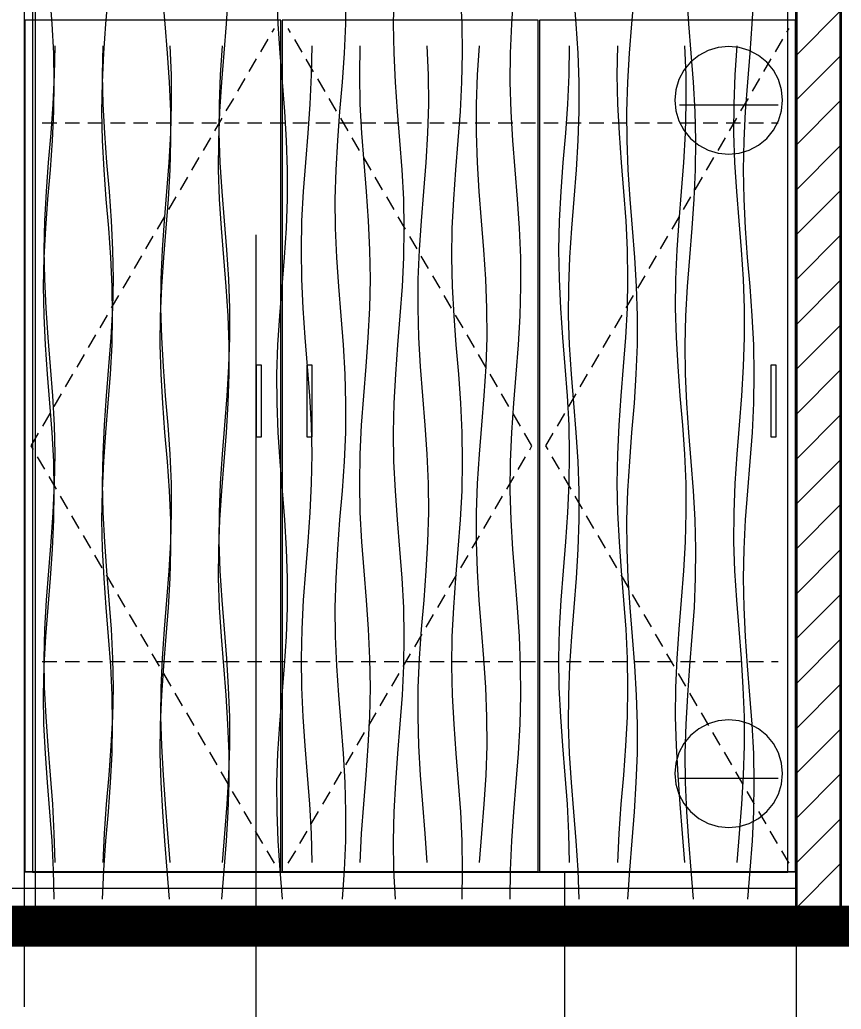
# Model space of a CAD drawing. Header units: millimetres. Extents: x -39780 to 216580, y 220 to 11660.
# Drawn here: x 123840 to 125671, y 1625 to 3829 of the extents above; entities that cross this region are included whole.
import ezdxf

# ---------------------------------------------------------------- set-up
doc = ezdxf.new("R2010")
doc.units = ezdxf.units.MM
for name, color, linetype, lineweight in [('AXIS', 8, 'CONTINUOUS', 9), ('BAND', 7, 'CONTINUOUS', 60), ('DETAIL', 7, 'CONTINUOUS', 18), ('DIM', 7, 'CONTINUOUS', 13), ('HATCH', 8, 'CONTINUOUS', 9), ('OPEN', 8, 'CONTINUOUS', 9), ('SYMBOL', 7, 'CONTINUOUS', 18), ('TAG', 7, 'CONTINUOUS', 13), ('WALL', 7, 'CONTINUOUS', 35), ('WOOD', 7, 'CONTINUOUS', 18)]:
    doc.layers.add(name, color=color, linetype=linetype, lineweight=lineweight)

msp = doc.modelspace()

# ---------------------------------------------------------------- linework, layer by layer
at = {"layer": 'AXIS'}
for p, q in [((123852.2, 1850), (123936.9, 1850)), ((123965.1, 1850), (123979.2, 1850)), ((124007.4, 1850), (124092.1, 1850)), ((124120.3, 1850), (124134.4, 1850)), ((124162.7, 1850), (124247.3, 1850)), ((124275.6, 1850), (124289.7, 1850)), ((124317.9, 1850), (124402.6, 1850)), ((124430.8, 1850), (124444.9, 1850)), ((124473.1, 1850), (124557.8, 1850)), ((124586, 1850), (124600.1, 1850)), ((124628.3, 1850), (124713, 1850)), ((124741.2, 1850), (124755.3, 1850)), ((124783.6, 1850), (124868.2, 1850)), ((124896.4, 1850), (124910.6, 1850)), ((124938.8, 1850), (125023.4, 1850)), ((125051.7, 1850), (125065.8, 1850)), ((125094, 1850), (125178.7, 1850)), ((125206.9, 1850), (125221, 1850)), ((125249.2, 1850), (125333.9, 1850)), ((125362.1, 1850), (125376.2, 1850)), ((125404.4, 1850), (125489.1, 1850)), ((125517.3, 1850), (125531.4, 1850)), ((125559.7, 1850), (125644.3, 1850))]:
    msp.add_line(p, q, dxfattribs=at)
at = {"layer": 'BAND'}
for p, q in [((122530, 1850), (125740, 1850)), ((125740, 1850), (122530, 1850)), ((122530, 1842), (125740, 1842)), ((122530, 1834), (125740, 1834)), ((122530, 1826), (125740, 1826)), ((122530, 1818), (125740, 1818)), ((122530, 1810), (125740, 1810)), ((122530, 1802), (125740, 1802)), ((122530, 1794), (125740, 1794)), ((122530, 1786), (125740, 1786)), ((122530, 1778), (125740, 1778)), ((122530, 1770), (125740, 1770)), ((122530, 1770), (125740, 1770))]:
    msp.add_line(p, q, dxfattribs=at)
at = {"layer": 'DETAIL'}
for p, q in [((123868, 4232), (123868, 1930)), ((125552, 1930), (125552, 4232)), ((124378.5, 3060), (124366.5, 3060)), ((124366.5, 3060), (124366.5, 2900)), ((124378.5, 2900), (124378.5, 3060)), ((124491.5, 3060), (124479.5, 3060)), ((124479.5, 3060), (124479.5, 2900)), ((124491.5, 2900), (124491.5, 3060)), ((125525.5, 3060), (125513.5, 3060)), ((125513.5, 3060), (125513.5, 2900)), ((125525.5, 2900), (125525.5, 3060)), ((124366.5, 2900), (124378.5, 2900)), ((124479.5, 2900), (124491.5, 2900)), ((125513.5, 2900), (125525.5, 2900)), ((125570, 1930), (123850, 1930)), ((123850, 1930), (123850, 1850)), ((123868, 1930), (125552, 1930)), ((125570, 1850), (125570, 1930)), ((122700, 1895), (125570, 1895)), ((123850, 1850), (125570, 1850))]:
    msp.add_line(p, q, dxfattribs=at)
at = {"layer": 'DIM'}
for p, q in [((123850, 1850), (123850, 1630)), ((125570, 1850), (125570, 1250)), ((125570, 1850), (125570, 1630))]:
    msp.add_line(p, q, dxfattribs=at)
at = {"layer": 'HATCH'}
for p, q in [((123912.1, 3820), (123907.2, 3885)), ((124031.9, 3820), (124037.2, 3885)), ((124163.7, 3820), (124158.7, 3885)), ((124300.5, 3820), (124304.6, 3885)), ((124416, 3820), (124413.4, 3885)), ((124566.3, 3820), (124566.9, 3885)), ((124673, 3820), (124674.3, 3885)), ((124826.1, 3820), (124823, 3885)), ((124936.4, 3820), (124940.8, 3885)), ((125080, 3820), (125074.8, 3885)), ((125204.3, 3820), (125209.6, 3885)), ((125331.3, 3820), (125326.7, 3885)), ((125472.6, 3820), (125475.9, 3885)), ((125570, 3750), (125670, 3850)), ((123915.6, 3755), (123912.1, 3820)), ((124027.2, 3755), (124031.9, 3820)), ((124169, 3755), (124163.7, 3820)), ((124295.4, 3755), (124300.5, 3820)), ((124420.3, 3755), (124416, 3820)), ((124563.4, 3755), (124566.3, 3820)), ((124674.1, 3755), (124673, 3820)), ((124827, 3755), (124826.1, 3820)), ((124933.6, 3755), (124936.4, 3820)), ((125084.2, 3755), (125080, 3820)), ((125199.2, 3755), (125204.3, 3820)), ((125336.6, 3755), (125331.3, 3820)), ((125467.8, 3755), (125472.6, 3820)), ((123917.5, 3706.5), (123918.5, 3771.5)), ((124024.5, 3706.5), (124025.5, 3771.5)), ((124177.8, 3706.5), (124175, 3771.5)), ((124287.4, 3706.5), (124291.7, 3771.5)), ((124490.5, 3706.5), (124491.5, 3771.5)), ((124597.5, 3706.5), (124598.5, 3771.5)), ((124750.8, 3706.5), (124748, 3771.5)), ((124860.4, 3706.5), (124864.7, 3771.5)), ((125064.5, 3706.5), (125065.5, 3771.5)), ((125171.5, 3706.5), (125172.5, 3771.5)), ((125324.8, 3706.5), (125322, 3771.5)), ((125434.4, 3706.5), (125438.7, 3771.5)), ((123917, 3690), (123915.6, 3755)), ((124024, 3690), (124027.2, 3755)), ((124173.5, 3690), (124169, 3755)), ((124290.2, 3690), (124295.4, 3755)), ((124425.5, 3690), (124420.3, 3755)), ((124558.9, 3690), (124563.4, 3755)), ((124677.3, 3690), (124674.1, 3755)), ((124825.5, 3690), (124827, 3755)), ((124933.1, 3690), (124933.6, 3755)), ((125086.6, 3690), (125084.2, 3755)), ((125195.2, 3690), (125199.2, 3755)), ((125341.6, 3690), (125336.6, 3755)), ((125462.5, 3690), (125467.8, 3755)), ((125570, 3650), (125670, 3750)), ((123914.4, 3641.5), (123917.5, 3706.5)), ((124025.9, 3641.5), (124024.5, 3706.5)), ((124178.4, 3641.5), (124177.8, 3706.5)), ((124284.9, 3641.5), (124287.4, 3706.5)), ((124487.4, 3641.5), (124490.5, 3706.5)), ((124598.9, 3641.5), (124597.5, 3706.5)), ((124751.4, 3641.5), (124750.8, 3706.5)), ((124857.9, 3641.5), (124860.4, 3706.5)), ((125061.4, 3641.5), (125064.5, 3706.5)), ((125172.9, 3641.5), (125171.5, 3706.5)), ((125325.4, 3641.5), (125324.8, 3706.5)), ((125431.9, 3641.5), (125434.4, 3706.5)), ((123916, 3625), (123917, 3690)), ((124023, 3625), (124024, 3690)), ((124176.3, 3625), (124173.5, 3690)), ((124285.9, 3625), (124290.2, 3690)), ((124430.7, 3625), (124425.5, 3690)), ((124553.6, 3625), (124558.9, 3690)), ((124682, 3625), (124677.3, 3690)), ((124822, 3625), (124825.5, 3690)), ((124934.9, 3625), (124933.1, 3690)), ((125086.8, 3625), (125086.6, 3690)), ((125193.2, 3625), (125195.2, 3690)), ((125345.3, 3625), (125341.6, 3690)), ((125457.7, 3625), (125462.5, 3690)), ((123909.6, 3576.5), (123914.4, 3641.5)), ((124029.4, 3576.5), (124025.9, 3641.5)), ((124176.7, 3576.5), (124178.4, 3641.5)), ((124284.7, 3576.5), (124284.9, 3641.5)), ((124482.6, 3576.5), (124487.4, 3641.5)), ((124602.4, 3576.5), (124598.9, 3641.5)), ((124749.7, 3576.5), (124751.4, 3641.5)), ((124857.7, 3576.5), (124857.9, 3641.5)), ((125056.6, 3576.5), (125061.4, 3641.5)), ((125176.4, 3576.5), (125172.9, 3641.5)), ((125323.7, 3576.5), (125325.4, 3641.5)), ((125431.7, 3576.5), (125431.9, 3641.5)), ((125570, 3550), (125670, 3650)), ((123912.9, 3560), (123916, 3625)), ((124024.4, 3560), (124023, 3625)), ((124176.9, 3560), (124176.3, 3625)), ((124283.4, 3560), (124285.9, 3625)), ((124434.7, 3560), (124430.7, 3625)), ((124548.5, 3560), (124553.6, 3625)), ((124687.3, 3560), (124682, 3625)), ((124817.1, 3560), (124822, 3625)), ((124938.8, 3560), (124934.9, 3625)), ((125084.5, 3560), (125086.8, 3625)), ((125193.5, 3560), (125193.2, 3625)), ((125346.9, 3560), (125345.3, 3625)), ((125454.3, 3560), (125457.7, 3625)), ((123904.3, 3511.5), (123909.6, 3576.5)), ((124034.3, 3511.5), (124029.4, 3576.5)), ((124172.9, 3511.5), (124176.7, 3576.5)), ((124286.9, 3511.5), (124284.7, 3576.5)), ((124477.3, 3511.5), (124482.6, 3576.5)), ((124607.3, 3511.5), (124602.4, 3576.5)), ((124745.9, 3511.5), (124749.7, 3576.5)), ((124859.9, 3511.5), (124857.7, 3576.5)), ((125051.3, 3511.5), (125056.6, 3576.5)), ((125181.3, 3511.5), (125176.4, 3576.5)), ((125319.9, 3511.5), (125323.7, 3576.5)), ((125433.9, 3511.5), (125431.7, 3576.5)), ((123908.1, 3495), (123912.9, 3560)), ((124027.9, 3495), (124024.4, 3560)), ((124175.2, 3495), (124176.9, 3560)), ((124283.2, 3495), (124283.4, 3560)), ((124436.8, 3495), (124434.7, 3560)), ((124544.8, 3495), (124548.5, 3560)), ((124692.2, 3495), (124687.3, 3560)), ((124811.8, 3495), (124817.1, 3560)), ((124943.8, 3495), (124938.8, 3560)), ((125080.4, 3495), (125084.5, 3560)), ((125196, 3495), (125193.5, 3560)), ((125346.2, 3495), (125346.9, 3560)), ((125453, 3495), (125454.3, 3560)), ((125570, 3450), (125670, 3550)), ((123899.4, 3446.5), (123904.3, 3511.5)), ((124039.6, 3446.5), (124034.3, 3511.5)), ((124167.8, 3446.5), (124172.9, 3511.5)), ((124290.9, 3446.5), (124286.9, 3511.5)), ((124472.4, 3446.5), (124477.3, 3511.5)), ((124612.6, 3446.5), (124607.3, 3511.5)), ((124740.8, 3446.5), (124745.9, 3511.5)), ((124863.9, 3446.5), (124859.9, 3511.5)), ((125046.4, 3446.5), (125051.3, 3511.5)), ((125186.6, 3446.5), (125181.3, 3511.5)), ((125314.8, 3446.5), (125319.9, 3511.5)), ((125437.9, 3446.5), (125433.9, 3511.5)), ((123902.8, 3430), (123908.1, 3495)), ((124032.8, 3430), (124027.9, 3495)), ((124171.4, 3430), (124175.2, 3495)), ((124285.4, 3430), (124283.2, 3495)), ((124436.6, 3430), (124436.8, 3495)), ((124543.1, 3430), (124544.8, 3495)), ((124695.7, 3430), (124692.2, 3495)), ((124807.1, 3430), (124811.8, 3495)), ((124949.1, 3430), (124943.8, 3495)), ((125075.3, 3430), (125080.4, 3495)), ((125200.4, 3430), (125196, 3495)), ((125343.3, 3430), (125346.2, 3495)), ((125454.1, 3430), (125453, 3495)), ((123895.9, 3381.5), (123899.4, 3446.5)), ((124044.3, 3381.5), (124039.6, 3446.5)), ((124162.5, 3381.5), (124167.8, 3446.5)), ((124296.1, 3381.5), (124290.9, 3446.5)), ((124468.9, 3381.5), (124472.4, 3446.5)), ((124617.3, 3381.5), (124612.6, 3446.5)), ((124735.5, 3381.5), (124740.8, 3446.5)), ((124869.1, 3381.5), (124863.9, 3446.5)), ((125042.9, 3381.5), (125046.4, 3446.5)), ((125191.3, 3381.5), (125186.6, 3446.5)), ((125309.5, 3381.5), (125314.8, 3446.5)), ((125443.1, 3381.5), (125437.9, 3446.5)), ((125570, 3350), (125670, 3450)), ((123897.9, 3365), (123902.8, 3430)), ((124038.1, 3365), (124032.8, 3430)), ((124166.3, 3365), (124171.4, 3430)), ((124289.4, 3365), (124285.4, 3430)), ((124434.1, 3365), (124436.6, 3430)), ((124543.7, 3365), (124543.1, 3430)), ((124697, 3365), (124695.7, 3430)), ((124804, 3365), (124807.1, 3430)), ((124953.6, 3365), (124949.1, 3430)), ((125070, 3365), (125075.3, 3430)), ((125205.6, 3365), (125200.4, 3430)), ((125338.8, 3365), (125343.3, 3430)), ((125457.4, 3365), (125454.1, 3430)), ((123894.5, 3316.5), (123895.9, 3381.5)), ((124047.5, 3316.5), (124044.3, 3381.5)), ((124158, 3316.5), (124162.5, 3381.5)), ((124301.3, 3316.5), (124296.1, 3381.5)), ((124467.5, 3316.5), (124468.9, 3381.5)), ((124620.5, 3316.5), (124617.3, 3381.5)), ((124731, 3316.5), (124735.5, 3381.5)), ((124874.3, 3316.5), (124869.1, 3381.5)), ((125041.5, 3316.5), (125042.9, 3381.5)), ((125194.5, 3316.5), (125191.3, 3381.5)), ((125305, 3316.5), (125309.5, 3381.5)), ((125448.3, 3316.5), (125443.1, 3381.5)), ((123894.4, 3300), (123897.9, 3365)), ((124042.8, 3300), (124038.1, 3365)), ((124161, 3300), (124166.3, 3365)), ((124294.6, 3300), (124289.4, 3365)), ((124429.8, 3300), (124434.1, 3365)), ((124546.6, 3300), (124543.7, 3365)), ((124696, 3300), (124697, 3365)), ((124803, 3300), (124804, 3365)), ((124956.4, 3300), (124953.6, 3365)), ((125065.8, 3300), (125070, 3365)), ((125210.8, 3300), (125205.6, 3365)), ((125333.4, 3300), (125338.8, 3365)), ((125462.1, 3300), (125457.4, 3365)), ((125570, 3250), (125670, 3350)), ((123895.5, 3251.5), (123894.5, 3316.5)), ((124048.5, 3251.5), (124047.5, 3316.5)), ((124155.2, 3251.5), (124158, 3316.5)), ((124305.6, 3251.5), (124301.3, 3316.5)), ((124468.5, 3251.5), (124467.5, 3316.5)), ((124621.5, 3251.5), (124620.5, 3316.5)), ((124728.2, 3251.5), (124731, 3316.5)), ((124878.6, 3251.5), (124874.3, 3316.5)), ((125042.5, 3251.5), (125041.5, 3316.5)), ((125195.5, 3251.5), (125194.5, 3316.5)), ((125302.2, 3251.5), (125305, 3316.5)), ((125452.6, 3251.5), (125448.3, 3316.5)), ((123893, 3235), (123894.4, 3300)), ((124046, 3235), (124042.8, 3300)), ((124156.5, 3235), (124161, 3300)), ((124299.8, 3235), (124294.6, 3300)), ((124424.5, 3235), (124429.8, 3300)), ((124551.1, 3235), (124546.6, 3300)), ((124692.8, 3235), (124696, 3300)), ((124804.4, 3235), (124803, 3300)), ((124956.9, 3235), (124956.4, 3300)), ((125063.4, 3235), (125065.8, 3300)), ((125214.8, 3235), (125210.8, 3300)), ((125328.4, 3235), (125333.4, 3300)), ((125467.5, 3235), (125462.1, 3300)), ((123898.6, 3186.5), (123895.5, 3251.5)), ((124047.1, 3186.5), (124048.5, 3251.5)), ((124154.6, 3186.5), (124155.2, 3251.5)), ((124308.1, 3186.5), (124305.6, 3251.5)), ((124471.6, 3186.5), (124468.5, 3251.5)), ((124620.1, 3186.5), (124621.5, 3251.5)), ((124727.6, 3186.5), (124728.2, 3251.5)), ((124881.1, 3186.5), (124878.6, 3251.5)), ((125045.6, 3186.5), (125042.5, 3251.5)), ((125194.1, 3186.5), (125195.5, 3251.5)), ((125301.6, 3186.5), (125302.2, 3251.5)), ((125455.1, 3186.5), (125452.6, 3251.5)), ((125570, 3150), (125670, 3250)), ((123894, 3170), (123893, 3235)), ((124047, 3170), (124046, 3235)), ((124153.7, 3170), (124156.5, 3235)), ((124304.1, 3170), (124299.8, 3235)), ((124419.4, 3170), (124424.5, 3235)), ((124556.4, 3170), (124551.1, 3235)), ((124688, 3170), (124692.8, 3235)), ((124808, 3170), (124804.4, 3235)), ((124955.1, 3170), (124956.9, 3235)), ((125063.2, 3170), (125063.4, 3235)), ((125216.8, 3170), (125214.8, 3235)), ((125324.7, 3170), (125328.4, 3235)), ((125472.3, 3170), (125467.5, 3235)), ((123903.3, 3121.5), (123898.6, 3186.5)), ((124043.7, 3121.5), (124047.1, 3186.5)), ((124156.3, 3121.5), (124154.6, 3186.5)), ((124308.3, 3121.5), (124308.1, 3186.5)), ((124476.3, 3121.5), (124471.6, 3186.5)), ((124616.7, 3121.5), (124620.1, 3186.5)), ((124729.3, 3121.5), (124727.6, 3186.5)), ((124881.3, 3121.5), (124881.1, 3186.5)), ((125050.3, 3121.5), (125045.6, 3186.5)), ((125190.7, 3121.5), (125194.1, 3186.5)), ((125303.3, 3121.5), (125301.6, 3186.5)), ((125455.3, 3121.5), (125455.1, 3186.5)), ((123897.1, 3105), (123894, 3170)), ((124045.6, 3105), (124047, 3170)), ((124153.1, 3105), (124153.7, 3170)), ((124306.6, 3105), (124304.1, 3170)), ((124415.3, 3105), (124419.4, 3170)), ((124561.4, 3105), (124556.4, 3170)), ((124682.7, 3105), (124688, 3170)), ((124812.9, 3105), (124808, 3170)), ((124951.3, 3105), (124955.1, 3170)), ((125065.4, 3105), (125063.2, 3170)), ((125216.5, 3105), (125216.8, 3170)), ((125323.1, 3105), (125324.7, 3170)), ((125475.7, 3105), (125472.3, 3170)), ((125570, 3050), (125670, 3150)), ((123908.6, 3056.5), (123903.3, 3121.5)), ((124038.8, 3056.5), (124043.7, 3121.5)), ((124160.1, 3056.5), (124156.3, 3121.5)), ((124306.2, 3056.5), (124308.3, 3121.5)), ((124481.6, 3056.5), (124476.3, 3121.5)), ((124611.8, 3056.5), (124616.7, 3121.5)), ((124733.1, 3056.5), (124729.3, 3121.5)), ((124879.2, 3056.5), (124881.3, 3121.5)), ((125055.6, 3056.5), (125050.3, 3121.5)), ((125185.8, 3056.5), (125190.7, 3121.5)), ((125307.1, 3056.5), (125303.3, 3121.5)), ((125453.2, 3056.5), (125455.3, 3121.5)), ((123901.8, 3040), (123897.1, 3105)), ((124042.2, 3040), (124045.6, 3105)), ((124154.8, 3040), (124153.1, 3105)), ((124306.8, 3040), (124306.6, 3105)), ((124413.2, 3040), (124415.3, 3105)), ((124565.2, 3040), (124561.4, 3105)), ((124677.8, 3040), (124682.7, 3105)), ((124818.2, 3040), (124812.9, 3105)), ((124946.2, 3040), (124951.3, 3105)), ((125069.5, 3040), (125065.4, 3105)), ((125214, 3040), (125216.5, 3105)), ((125323.7, 3040), (125323.1, 3105)), ((125477, 3040), (125475.7, 3105)), ((123913.5, 2991.5), (123908.6, 3056.5)), ((124033.5, 2991.5), (124038.8, 3056.5)), ((124165.1, 2991.5), (124160.1, 3056.5)), ((124302.1, 2991.5), (124306.2, 3056.5)), ((124486.5, 2991.5), (124481.6, 3056.5)), ((124606.5, 2991.5), (124611.8, 3056.5)), ((124738.1, 2991.5), (124733.1, 3056.5)), ((124875.1, 2991.5), (124879.2, 3056.5)), ((125060.5, 2991.5), (125055.6, 3056.5)), ((125180.5, 2991.5), (125185.8, 3056.5)), ((125312.1, 2991.5), (125307.1, 3056.5)), ((125449.1, 2991.5), (125453.2, 3056.5)), ((125570, 2950), (125670, 3050)), ((123907.1, 2975), (123901.8, 3040)), ((124037.3, 2975), (124042.2, 3040)), ((124158.6, 2975), (124154.8, 3040)), ((124304.7, 2975), (124306.8, 3040)), ((124413.4, 2975), (124413.2, 3040)), ((124566.9, 2975), (124565.2, 3040)), ((124674.4, 2975), (124677.8, 3040)), ((124822.9, 2975), (124818.2, 3040)), ((124940.9, 2975), (124946.2, 3040)), ((125074.7, 2975), (125069.5, 3040)), ((125209.7, 2975), (125214, 3040)), ((125326.6, 2975), (125323.7, 3040)), ((125475.9, 2975), (125477, 3040)), ((123917.1, 2926.5), (123913.5, 2991.5)), ((124028.7, 2926.5), (124033.5, 2991.5)), ((124170.4, 2926.5), (124165.1, 2991.5)), ((124297, 2926.5), (124302.1, 2991.5)), ((124490.1, 2926.5), (124486.5, 2991.5)), ((124601.7, 2926.5), (124606.5, 2991.5)), ((124743.4, 2926.5), (124738.1, 2991.5)), ((124870, 2926.5), (124875.1, 2991.5)), ((125064.1, 2926.5), (125060.5, 2991.5)), ((125175.7, 2926.5), (125180.5, 2991.5)), ((125317.4, 2926.5), (125312.1, 2991.5)), ((125444, 2926.5), (125449.1, 2991.5)), ((123912, 2910), (123907.1, 2975)), ((124032, 2910), (124037.3, 2975)), ((124163.6, 2910), (124158.6, 2975)), ((124300.6, 2910), (124304.7, 2975)), ((124415.9, 2910), (124413.4, 2975)), ((124566.3, 2910), (124566.9, 2975)), ((124673, 2910), (124674.4, 2975)), ((124826, 2910), (124822.9, 2975)), ((124936.4, 2910), (124940.9, 2975)), ((125079.9, 2910), (125074.7, 2975)), ((125204.4, 2910), (125209.7, 2975)), ((125331.2, 2910), (125326.6, 2975)), ((125472.7, 2910), (125475.9, 2975)), ((125570, 2850), (125670, 2950)), ((123915.6, 2845), (123912, 2910)), ((123918.5, 2861.5), (123917.1, 2926.5)), ((124025.5, 2861.5), (124028.7, 2926.5)), ((124027.2, 2845), (124032, 2910)), ((124168.9, 2845), (124163.6, 2910)), ((124174.9, 2861.5), (124170.4, 2926.5)), ((124291.7, 2861.5), (124297, 2926.5)), ((124295.5, 2845), (124300.6, 2910)), ((124420.2, 2845), (124415.9, 2910)), ((124491.5, 2861.5), (124490.1, 2926.5)), ((124563.5, 2845), (124566.3, 2910)), ((124598.5, 2861.5), (124601.7, 2926.5)), ((124674, 2845), (124673, 2910)), ((124747.9, 2861.5), (124743.4, 2926.5)), ((124827, 2845), (124826, 2910)), ((124864.7, 2861.5), (124870, 2926.5)), ((124933.6, 2845), (124936.4, 2910)), ((125065.5, 2861.5), (125064.1, 2926.5)), ((125084.2, 2845), (125079.9, 2910)), ((125172.5, 2861.5), (125175.7, 2926.5)), ((125199.3, 2845), (125204.4, 2910)), ((125321.9, 2861.5), (125317.4, 2926.5)), ((125336.5, 2845), (125331.2, 2910)), ((125438.7, 2861.5), (125444, 2926.5)), ((125467.9, 2845), (125472.7, 2910)), ((123917, 2780), (123915.6, 2845)), ((123917.5, 2796.5), (123918.5, 2861.5)), ((124024, 2780), (124027.2, 2845)), ((124024.5, 2796.5), (124025.5, 2861.5)), ((124173.4, 2780), (124168.9, 2845)), ((124177.8, 2796.5), (124174.9, 2861.5)), ((124287.4, 2796.5), (124291.7, 2861.5)), ((124290.2, 2780), (124295.5, 2845)), ((124425.4, 2780), (124420.2, 2845)), ((124490.5, 2796.5), (124491.5, 2861.5)), ((124558.9, 2780), (124563.5, 2845)), ((124597.5, 2796.5), (124598.5, 2861.5)), ((124677.2, 2780), (124674, 2845)), ((124750.8, 2796.5), (124747.9, 2861.5)), ((124825.6, 2780), (124827, 2845)), ((124860.4, 2796.5), (124864.7, 2861.5)), ((124933.1, 2780), (124933.6, 2845)), ((125064.5, 2796.5), (125065.5, 2861.5)), ((125086.6, 2780), (125084.2, 2845)), ((125171.5, 2796.5), (125172.5, 2861.5)), ((125195.3, 2780), (125199.3, 2845)), ((125324.8, 2796.5), (125321.9, 2861.5)), ((125341.5, 2780), (125336.5, 2845)), ((125434.4, 2796.5), (125438.7, 2861.5)), ((125462.6, 2780), (125467.9, 2845)), ((125570, 2750), (125670, 2850)), ((123914.4, 2731.5), (123917.5, 2796.5)), ((123916, 2715), (123917, 2780)), ((124023, 2715), (124024, 2780)), ((124025.8, 2731.5), (124024.5, 2796.5)), ((124176.3, 2715), (124173.4, 2780)), ((124178.4, 2731.5), (124177.8, 2796.5)), ((124284.9, 2731.5), (124287.4, 2796.5)), ((124285.9, 2715), (124290.2, 2780)), ((124430.6, 2715), (124425.4, 2780)), ((124487.4, 2731.5), (124490.5, 2796.5)), ((124553.6, 2715), (124558.9, 2780)), ((124598.8, 2731.5), (124597.5, 2796.5)), ((124681.9, 2715), (124677.2, 2780)), ((124751.4, 2731.5), (124750.8, 2796.5)), ((124822.1, 2715), (124825.6, 2780)), ((124857.9, 2731.5), (124860.4, 2796.5)), ((124934.9, 2715), (124933.1, 2780)), ((125061.4, 2731.5), (125064.5, 2796.5)), ((125086.8, 2715), (125086.6, 2780)), ((125172.8, 2731.5), (125171.5, 2796.5)), ((125193.2, 2715), (125195.3, 2780)), ((125325.4, 2731.5), (125324.8, 2796.5)), ((125345.2, 2715), (125341.5, 2780)), ((125431.9, 2731.5), (125434.4, 2796.5)), ((125457.7, 2715), (125462.6, 2780)), ((125570, 2650), (125670, 2750)), ((123909.7, 2666.5), (123914.4, 2731.5)), ((123912.9, 2650), (123916, 2715)), ((124024.3, 2650), (124023, 2715)), ((124029.3, 2666.5), (124025.8, 2731.5)), ((124176.9, 2650), (124176.3, 2715)), ((124176.7, 2666.5), (124178.4, 2731.5)), ((124283.4, 2650), (124285.9, 2715)), ((124284.7, 2666.5), (124284.9, 2731.5)), ((124434.6, 2650), (124430.6, 2715)), ((124482.7, 2666.5), (124487.4, 2731.5)), ((124548.6, 2650), (124553.6, 2715)), ((124602.3, 2666.5), (124598.8, 2731.5)), ((124687.3, 2650), (124681.9, 2715)), ((124749.7, 2666.5), (124751.4, 2731.5)), ((124817.2, 2650), (124822.1, 2715)), ((124857.7, 2666.5), (124857.9, 2731.5)), ((124938.7, 2650), (124934.9, 2715)), ((125056.7, 2666.5), (125061.4, 2731.5)), ((125084.6, 2650), (125086.8, 2715)), ((125176.3, 2666.5), (125172.8, 2731.5)), ((125193.4, 2650), (125193.2, 2715)), ((125323.7, 2666.5), (125325.4, 2731.5)), ((125346.9, 2650), (125345.2, 2715)), ((125431.7, 2666.5), (125431.9, 2731.5)), ((125454.3, 2650), (125457.7, 2715)), ((123904.4, 2601.5), (123909.7, 2666.5)), ((123908.2, 2585), (123912.9, 2650)), ((124027.8, 2585), (124024.3, 2650)), ((124034.2, 2601.5), (124029.3, 2666.5)), ((124173, 2601.5), (124176.7, 2666.5)), ((124175.2, 2585), (124176.9, 2650)), ((124283.2, 2585), (124283.4, 2650)), ((124286.8, 2601.5), (124284.7, 2666.5)), ((124436.8, 2585), (124434.6, 2650)), ((124477.4, 2601.5), (124482.7, 2666.5)), ((124544.8, 2585), (124548.6, 2650)), ((124607.2, 2601.5), (124602.3, 2666.5)), ((124692.1, 2585), (124687.3, 2650)), ((124746, 2601.5), (124749.7, 2666.5)), ((124811.8, 2585), (124817.2, 2650)), ((124859.8, 2601.5), (124857.7, 2666.5)), ((124943.7, 2585), (124938.7, 2650)), ((125051.4, 2601.5), (125056.7, 2666.5)), ((125080.5, 2585), (125084.6, 2650)), ((125181.2, 2601.5), (125176.3, 2666.5)), ((125196, 2585), (125193.4, 2650)), ((125320, 2601.5), (125323.7, 2666.5)), ((125346.3, 2585), (125346.9, 2650)), ((125433.8, 2601.5), (125431.7, 2666.5)), ((125453, 2585), (125454.3, 2650)), ((125570, 2550), (125670, 2650)), ((123899.5, 2536.5), (123904.4, 2601.5)), ((124039.5, 2536.5), (124034.2, 2601.5)), ((124167.9, 2536.5), (124173, 2601.5)), ((124290.8, 2536.5), (124286.8, 2601.5)), ((124472.5, 2536.5), (124477.4, 2601.5)), ((124612.5, 2536.5), (124607.2, 2601.5)), ((124740.9, 2536.5), (124746, 2601.5)), ((124863.8, 2536.5), (124859.8, 2601.5)), ((125046.5, 2536.5), (125051.4, 2601.5)), ((125186.5, 2536.5), (125181.2, 2601.5)), ((125314.9, 2536.5), (125320, 2601.5)), ((125437.8, 2536.5), (125433.8, 2601.5)), ((123902.9, 2520), (123908.2, 2585)), ((124032.7, 2520), (124027.8, 2585)), ((124171.5, 2520), (124175.2, 2585)), ((124285.3, 2520), (124283.2, 2585)), ((124436.6, 2520), (124436.8, 2585)), ((124543.1, 2520), (124544.8, 2585)), ((124695.6, 2520), (124692.1, 2585)), ((124807.1, 2520), (124811.8, 2585)), ((124949, 2520), (124943.7, 2585)), ((125075.4, 2520), (125080.5, 2585)), ((125200.3, 2520), (125196, 2585)), ((125343.4, 2520), (125346.3, 2585)), ((125454.1, 2520), (125453, 2585)), ((123896, 2471.5), (123899.5, 2536.5)), ((124044.2, 2471.5), (124039.5, 2536.5)), ((124162.6, 2471.5), (124167.9, 2536.5)), ((124296, 2471.5), (124290.8, 2536.5)), ((124469, 2471.5), (124472.5, 2536.5)), ((124617.2, 2471.5), (124612.5, 2536.5)), ((124735.6, 2471.5), (124740.9, 2536.5)), ((124869, 2471.5), (124863.8, 2536.5)), ((125043, 2471.5), (125046.5, 2536.5)), ((125191.2, 2471.5), (125186.5, 2536.5)), ((125309.6, 2471.5), (125314.9, 2536.5)), ((125443, 2471.5), (125437.8, 2536.5)), ((125570, 2450), (125670, 2550)), ((123898, 2455), (123902.9, 2520)), ((124038, 2455), (124032.7, 2520)), ((124166.4, 2455), (124171.5, 2520)), ((124289.3, 2455), (124285.3, 2520)), ((124434.1, 2455), (124436.6, 2520)), ((124543.7, 2455), (124543.1, 2520)), ((124697, 2455), (124695.6, 2520)), ((124804, 2455), (124807.1, 2520)), ((124953.5, 2455), (124949, 2520)), ((125070.1, 2455), (125075.4, 2520)), ((125205.6, 2455), (125200.3, 2520)), ((125338.8, 2455), (125343.4, 2520)), ((125457.3, 2455), (125454.1, 2520)), ((123894.5, 2406.5), (123896, 2471.5)), ((124047.4, 2406.5), (124044.2, 2471.5)), ((124158.1, 2406.5), (124162.6, 2471.5)), ((124301.2, 2406.5), (124296, 2471.5)), ((124467.5, 2406.5), (124469, 2471.5)), ((124620.4, 2406.5), (124617.2, 2471.5)), ((124731.1, 2406.5), (124735.6, 2471.5)), ((124874.2, 2406.5), (124869, 2471.5)), ((125041.5, 2406.5), (125043, 2471.5)), ((125194.4, 2406.5), (125191.2, 2471.5)), ((125305.1, 2406.5), (125309.6, 2471.5)), ((125448.2, 2406.5), (125443, 2471.5)), ((123894.5, 2390), (123898, 2455)), ((124042.7, 2390), (124038, 2455)), ((124161.1, 2390), (124166.4, 2455)), ((124294.5, 2390), (124289.3, 2455)), ((124429.8, 2390), (124434.1, 2455)), ((124546.5, 2390), (124543.7, 2455)), ((124696, 2390), (124697, 2455)), ((124803, 2390), (124804, 2455)), ((124956.3, 2390), (124953.5, 2455)), ((125065.9, 2390), (125070.1, 2455)), ((125210.7, 2390), (125205.6, 2455)), ((125333.5, 2390), (125338.8, 2455)), ((125462, 2390), (125457.3, 2455)), ((125570, 2350), (125670, 2450)), ((123895.4, 2341.5), (123894.5, 2406.5)), ((124048.5, 2341.5), (124047.4, 2406.5)), ((124155.2, 2341.5), (124158.1, 2406.5)), ((124305.5, 2341.5), (124301.2, 2406.5)), ((124468.4, 2341.5), (124467.5, 2406.5)), ((124621.5, 2341.5), (124620.4, 2406.5)), ((124728.2, 2341.5), (124731.1, 2406.5)), ((124878.5, 2341.5), (124874.2, 2406.5)), ((125042.4, 2341.5), (125041.5, 2406.5)), ((125195.5, 2341.5), (125194.4, 2406.5)), ((125302.2, 2341.5), (125305.1, 2406.5)), ((125452.5, 2341.5), (125448.2, 2406.5)), ((123893, 2325), (123894.5, 2390)), ((124045.9, 2325), (124042.7, 2390)), ((124156.6, 2325), (124161.1, 2390)), ((124299.7, 2325), (124294.5, 2390)), ((124424.6, 2325), (124429.8, 2390)), ((124551, 2325), (124546.5, 2390)), ((124692.8, 2325), (124696, 2390)), ((124804.4, 2325), (124803, 2390)), ((124956.9, 2325), (124956.3, 2390)), ((125063.4, 2325), (125065.9, 2390)), ((125214.7, 2325), (125210.7, 2390)), ((125328.5, 2325), (125333.5, 2390)), ((125467.4, 2325), (125462, 2390)), ((123898.5, 2276.5), (123895.4, 2341.5)), ((124047.2, 2276.5), (124048.5, 2341.5)), ((124154.6, 2276.5), (124155.2, 2341.5)), ((124308.1, 2276.5), (124305.5, 2341.5)), ((124471.5, 2276.5), (124468.4, 2341.5)), ((124620.2, 2276.5), (124621.5, 2341.5)), ((124727.6, 2276.5), (124728.2, 2341.5)), ((124881.1, 2276.5), (124878.5, 2341.5)), ((125045.5, 2276.5), (125042.4, 2341.5)), ((125194.2, 2276.5), (125195.5, 2341.5)), ((125301.6, 2276.5), (125302.2, 2341.5)), ((125455.1, 2276.5), (125452.5, 2341.5)), ((125570, 2250), (125670, 2350)), ((123893.9, 2260), (123893, 2325)), ((124047, 2260), (124045.9, 2325)), ((124153.7, 2260), (124156.6, 2325)), ((124304, 2260), (124299.7, 2325)), ((124419.4, 2260), (124424.6, 2325)), ((124556.3, 2260), (124551, 2325)), ((124688.1, 2260), (124692.8, 2325)), ((124807.9, 2260), (124804.4, 2325)), ((124955.1, 2260), (124956.9, 2325)), ((125063.2, 2260), (125063.4, 2325)), ((125216.8, 2260), (125214.7, 2325)), ((125324.8, 2260), (125328.5, 2325)), ((125472.2, 2260), (125467.4, 2325)), ((123903.2, 2211.5), (123898.5, 2276.5)), ((124043.7, 2211.5), (124047.2, 2276.5)), ((124156.3, 2211.5), (124154.6, 2276.5)), ((124308.3, 2211.5), (124308.1, 2276.5)), ((124476.2, 2211.5), (124471.5, 2276.5)), ((124616.7, 2211.5), (124620.2, 2276.5)), ((124729.3, 2211.5), (124727.6, 2276.5)), ((124881.3, 2211.5), (124881.1, 2276.5)), ((125050.2, 2211.5), (125045.5, 2276.5)), ((125190.7, 2211.5), (125194.2, 2276.5)), ((125303.3, 2211.5), (125301.6, 2276.5)), ((125455.3, 2211.5), (125455.1, 2276.5)), ((123897, 2195), (123893.9, 2260)), ((124045.7, 2195), (124047, 2260)), ((124153.1, 2195), (124153.7, 2260)), ((124306.6, 2195), (124304, 2260)), ((124415.4, 2195), (124419.4, 2260)), ((124561.4, 2195), (124556.3, 2260)), ((124682.8, 2195), (124688.1, 2260)), ((124812.8, 2195), (124807.9, 2260)), ((124951.4, 2195), (124955.1, 2260)), ((125065.4, 2195), (125063.2, 2260)), ((125216.6, 2195), (125216.8, 2260)), ((125323.1, 2195), (125324.8, 2260)), ((125475.7, 2195), (125472.2, 2260)), ((125570, 2150), (125670, 2250)), ((123908.6, 2146.5), (123903.2, 2211.5)), ((124038.9, 2146.5), (124043.7, 2211.5)), ((124160, 2146.5), (124156.3, 2211.5)), ((124306.2, 2146.5), (124308.3, 2211.5)), ((124481.6, 2146.5), (124476.2, 2211.5)), ((124611.9, 2146.5), (124616.7, 2211.5)), ((124733, 2146.5), (124729.3, 2211.5)), ((124879.2, 2146.5), (124881.3, 2211.5)), ((125055.6, 2146.5), (125050.2, 2211.5)), ((125185.9, 2146.5), (125190.7, 2211.5)), ((125307, 2146.5), (125303.3, 2211.5)), ((125453.2, 2146.5), (125455.3, 2211.5)), ((123901.7, 2130), (123897, 2195)), ((124042.2, 2130), (124045.7, 2195)), ((124154.8, 2130), (124153.1, 2195)), ((124306.8, 2130), (124306.6, 2195)), ((124413.2, 2130), (124415.4, 2195)), ((124565.1, 2130), (124561.4, 2195)), ((124677.9, 2130), (124682.8, 2195)), ((124818.1, 2130), (124812.8, 2195)), ((124946.3, 2130), (124951.4, 2195)), ((125069.4, 2130), (125065.4, 2195)), ((125214, 2130), (125216.6, 2195)), ((125323.7, 2130), (125323.1, 2195)), ((125477, 2130), (125475.7, 2195)), ((123913.5, 2081.5), (123908.6, 2146.5)), ((124033.5, 2081.5), (124038.9, 2146.5)), ((124165, 2081.5), (124160, 2146.5)), ((124302.2, 2081.5), (124306.2, 2146.5)), ((124486.5, 2081.5), (124481.6, 2146.5)), ((124606.5, 2081.5), (124611.9, 2146.5)), ((124738, 2081.5), (124733, 2146.5)), ((124875.2, 2081.5), (124879.2, 2146.5)), ((125060.5, 2081.5), (125055.6, 2146.5)), ((125180.5, 2081.5), (125185.9, 2146.5)), ((125312, 2081.5), (125307, 2146.5)), ((125449.2, 2081.5), (125453.2, 2146.5)), ((125570, 2050), (125670, 2150)), ((123907.1, 2065), (123901.7, 2130)), ((124037.4, 2065), (124042.2, 2130)), ((124158.5, 2065), (124154.8, 2130)), ((124304.7, 2065), (124306.8, 2130)), ((124413.4, 2065), (124413.2, 2130)), ((124566.9, 2065), (124565.1, 2130)), ((124674.4, 2065), (124677.9, 2130)), ((124822.8, 2065), (124818.1, 2130)), ((124941, 2065), (124946.3, 2130)), ((125074.6, 2065), (125069.4, 2130)), ((125209.7, 2065), (125214, 2130)), ((125326.6, 2065), (125323.7, 2130)), ((125475.9, 2065), (125477, 2130)), ((123917, 2016.5), (123913.5, 2081.5)), ((124028.8, 2016.5), (124033.5, 2081.5)), ((124170.3, 2016.5), (124165, 2081.5)), ((124297.1, 2016.5), (124302.2, 2081.5)), ((124490, 2016.5), (124486.5, 2081.5)), ((124601.8, 2016.5), (124606.5, 2081.5)), ((124743.3, 2016.5), (124738, 2081.5)), ((124870.1, 2016.5), (124875.2, 2081.5)), ((125064, 2016.5), (125060.5, 2081.5)), ((125175.8, 2016.5), (125180.5, 2081.5)), ((125317.3, 2016.5), (125312, 2081.5)), ((125444.1, 2016.5), (125449.2, 2081.5)), ((123912, 2000), (123907.1, 2065)), ((124032, 2000), (124037.4, 2065)), ((124163.5, 2000), (124158.5, 2065)), ((124300.7, 2000), (124304.7, 2065)), ((124415.9, 2000), (124413.4, 2065)), ((124566.3, 2000), (124566.9, 2065)), ((124673, 2000), (124674.4, 2065)), ((124826, 2000), (124822.8, 2065)), ((124936.5, 2000), (124941, 2065)), ((125079.8, 2000), (125074.6, 2065)), ((125204.5, 2000), (125209.7, 2065)), ((125331.1, 2000), (125326.6, 2065)), ((125472.7, 2000), (125475.9, 2065)), ((125570, 1950), (125670, 2050)), ((123918.5, 1951.5), (123917, 2016.5)), ((124025.6, 1951.5), (124028.8, 2016.5)), ((124174.9, 1951.5), (124170.3, 2016.5)), ((124291.8, 1951.5), (124297.1, 2016.5)), ((124491.5, 1951.5), (124490, 2016.5)), ((124598.6, 1951.5), (124601.8, 2016.5)), ((124747.9, 1951.5), (124743.3, 2016.5)), ((124864.8, 1951.5), (124870.1, 2016.5)), ((125065.5, 1951.5), (125064, 2016.5)), ((125172.6, 1951.5), (125175.8, 2016.5)), ((125321.9, 1951.5), (125317.3, 2016.5)), ((125438.8, 1951.5), (125444.1, 2016.5)), ((123915.5, 1935), (123912, 2000)), ((124027.3, 1935), (124032, 2000)), ((124168.8, 1935), (124163.5, 2000)), ((124295.6, 1935), (124300.7, 2000)), ((124420.1, 1935), (124415.9, 2000)), ((124563.5, 1935), (124566.3, 2000)), ((124674, 1935), (124673, 2000)), ((124827, 1935), (124826, 2000)), ((124933.7, 1935), (124936.5, 2000)), ((125084.1, 1935), (125079.8, 2000)), ((125199.3, 1935), (125204.5, 2000)), ((125336.4, 1935), (125331.1, 2000)), ((125468, 1935), (125472.7, 2000)), ((125570, 1850), (125670, 1950)), ((123917, 1870), (123915.5, 1935)), ((124024.1, 1870), (124027.3, 1935)), ((124173.4, 1870), (124168.8, 1935)), ((124290.3, 1870), (124295.6, 1935)), ((124425.4, 1870), (124420.1, 1935)), ((124559, 1870), (124563.5, 1935)), ((124677.1, 1870), (124674, 1935)), ((124825.6, 1870), (124827, 1935)), ((124933.1, 1870), (124933.7, 1935)), ((125086.6, 1870), (125084.1, 1935)), ((125195.3, 1870), (125199.3, 1935)), ((125341.5, 1870), (125336.4, 1935)), ((125462.7, 1870), (125468, 1935))]:
    msp.add_line(p, q, dxfattribs=at)
at = {"layer": 'OPEN'}
for p, q in [((124402.7, 3801.7), (124407.5, 3810)), ((124443.6, 3801.3), (124438.5, 3810)), ((125549.7, 3801.7), (125554.5, 3810)), ((124377.1, 3757.8), (124393.4, 3785.8)), ((124469.2, 3757.4), (124452.9, 3785.4)), ((125524.1, 3757.8), (125540.4, 3785.8)), ((124351.5, 3713.9), (124367.8, 3742)), ((124494.8, 3713.5), (124478.5, 3741.6)), ((125498.5, 3713.9), (125514.8, 3742)), ((124325.9, 3670), (124342.3, 3698.1)), ((124520.4, 3669.7), (124504.1, 3697.7)), ((125472.9, 3670), (125489.3, 3698.1)), ((124300.3, 3626.1), (124316.7, 3654.2)), ((124546.1, 3625.8), (124529.7, 3653.8)), ((125447.3, 3626.1), (125463.7, 3654.2)), ((123890, 3600), (123922.5, 3600)), ((123940.8, 3600), (123973.3, 3600)), ((123991.6, 3600), (124024.1, 3600)), ((124042.4, 3600), (124074.9, 3600)), ((124093.2, 3600), (124125.7, 3600)), ((124144, 3600), (124176.5, 3600)), ((124194.8, 3600), (124227.3, 3600)), ((124245.6, 3600), (124278.1, 3600)), ((124274.8, 3582.2), (124291.1, 3610.3)), ((124296.4, 3600), (124328.9, 3600)), ((124347.2, 3600), (124379.7, 3600)), ((124398, 3600), (124430.5, 3600)), ((124448.8, 3600), (124481.3, 3600)), ((124499.6, 3600), (124532.1, 3600)), ((124550.4, 3600), (124582.9, 3600)), ((124571.7, 3581.9), (124555.3, 3609.9)), ((124601.2, 3600), (124633.7, 3600)), ((124652, 3600), (124684.5, 3600)), ((124702.8, 3600), (124735.3, 3600)), ((124753.6, 3600), (124786.1, 3600)), ((124804.4, 3600), (124836.9, 3600)), ((124855.2, 3600), (124887.7, 3600)), ((124906, 3600), (124938.5, 3600)), ((124956.8, 3600), (124989.3, 3600)), ((125007.6, 3600), (125040.1, 3600)), ((125058.4, 3600), (125090.9, 3600)), ((125109.2, 3600), (125141.7, 3600)), ((125160, 3600), (125192.5, 3600)), ((125210.8, 3600), (125243.3, 3600)), ((125261.6, 3600), (125294.1, 3600)), ((125312.4, 3600), (125344.9, 3600)), ((125363.2, 3600), (125395.7, 3600)), ((125414, 3600), (125446.5, 3600)), ((125421.8, 3582.2), (125438.1, 3610.3)), ((125464.8, 3600), (125497.3, 3600)), ((125515.6, 3600), (125530, 3600)), ((124249.2, 3538.4), (124265.5, 3566.4)), ((124597.3, 3538), (124580.9, 3566.1)), ((125396.2, 3538.4), (125412.5, 3566.4)), ((124223.6, 3494.5), (124239.9, 3522.5)), ((124622.9, 3494.2), (124606.5, 3522.2)), ((125370.6, 3494.5), (125386.9, 3522.5)), ((124198, 3450.6), (124214.4, 3478.6)), ((124648.5, 3450.3), (124632.2, 3478.3)), ((125345, 3450.6), (125361.4, 3478.6)), ((124172.4, 3406.7), (124188.8, 3434.7)), ((124674.1, 3406.4), (124657.8, 3434.5)), ((125319.4, 3406.7), (125335.8, 3434.7)), ((124146.9, 3362.8), (124163.2, 3390.8)), ((124699.7, 3362.6), (124683.4, 3390.6)), ((125293.9, 3362.8), (125310.2, 3390.8)), ((124121.3, 3318.9), (124137.6, 3346.9)), ((124725.4, 3318.7), (124709, 3346.7)), ((125268.3, 3318.9), (125284.6, 3346.9)), ((124095.7, 3275), (124112.1, 3303.1)), ((124751, 3274.8), (124734.6, 3302.9)), ((125242.7, 3275), (125259.1, 3303.1)), ((124070.1, 3231.1), (124086.5, 3259.2)), ((124776.6, 3231), (124760.2, 3259)), ((125217.1, 3231.1), (125233.5, 3259.2)), ((124044.6, 3187.2), (124060.9, 3215.3)), ((124802.2, 3187.1), (124785.8, 3215.1)), ((125191.6, 3187.2), (125207.9, 3215.3)), ((124019, 3143.3), (124035.3, 3171.4)), ((124827.8, 3143.2), (124811.4, 3171.2)), ((125166, 3143.3), (125182.3, 3171.4)), ((123993.4, 3099.5), (124009.7, 3127.5)), ((124853.4, 3099.3), (124837.1, 3127.4)), ((125140.4, 3099.5), (125156.7, 3127.5)), ((123967.8, 3055.6), (123984.2, 3083.6)), ((124879, 3055.5), (124862.7, 3083.5)), ((125114.8, 3055.6), (125131.2, 3083.6)), ((123942.2, 3011.7), (123958.6, 3039.7)), ((124904.7, 3011.6), (124888.3, 3039.6)), ((125089.2, 3011.7), (125105.6, 3039.7)), ((123916.7, 2967.8), (123933, 2995.8)), ((124930.3, 2967.7), (124913.9, 2995.8)), ((125063.7, 2967.8), (125080, 2995.8)), ((123891.1, 2923.9), (123907.4, 2951.9)), ((124955.9, 2923.9), (124939.5, 2951.9)), ((125038.1, 2923.9), (125054.4, 2951.9)), ((123865.5, 2880), (123881.8, 2908)), ((124981.5, 2880), (124965.1, 2908)), ((125012.5, 2880), (125028.8, 2908)), ((123870.3, 2871.7), (123865.5, 2880)), ((124976.4, 2871.3), (124981.5, 2880)), ((125017.3, 2871.7), (125012.5, 2880)), ((123895.9, 2827.8), (123879.6, 2855.8)), ((124950.8, 2827.4), (124967.1, 2855.4)), ((125042.9, 2827.8), (125026.6, 2855.8)), ((123921.5, 2783.9), (123905.2, 2812)), ((124925.2, 2783.5), (124941.5, 2811.6)), ((125068.5, 2783.9), (125052.2, 2812)), ((123947.1, 2740), (123930.7, 2768.1)), ((124899.6, 2739.7), (124915.9, 2767.7)), ((125094.1, 2740), (125077.7, 2768.1)), ((123972.7, 2696.1), (123956.3, 2724.2)), ((124873.9, 2695.8), (124890.3, 2723.8)), ((125119.7, 2696.1), (125103.3, 2724.2)), ((123998.2, 2652.2), (123981.9, 2680.3)), ((124848.3, 2651.9), (124864.7, 2679.9)), ((125145.2, 2652.2), (125128.9, 2680.3)), ((124023.8, 2608.4), (124007.5, 2636.4)), ((124822.7, 2608), (124839.1, 2636.1)), ((125170.8, 2608.4), (125154.5, 2636.4)), ((124049.4, 2564.5), (124033.1, 2592.5)), ((124797.1, 2564.2), (124813.5, 2592.2)), ((125196.4, 2564.5), (125180.1, 2592.5)), ((124075, 2520.6), (124058.6, 2548.6)), ((124771.5, 2520.3), (124787.8, 2548.3)), ((125222, 2520.6), (125205.6, 2548.6)), ((124100.6, 2476.7), (124084.2, 2504.7)), ((124745.9, 2476.4), (124762.2, 2504.5)), ((125247.6, 2476.7), (125231.2, 2504.7)), ((124126.1, 2432.8), (124109.8, 2460.8)), ((124720.3, 2432.6), (124736.6, 2460.6)), ((125273.1, 2432.8), (125256.8, 2460.8)), ((124151.7, 2388.9), (124135.4, 2416.9)), ((124694.6, 2388.7), (124711, 2416.7)), ((125298.7, 2388.9), (125282.4, 2416.9)), ((123890, 2400), (123922.5, 2400)), ((123940.8, 2400), (123973.3, 2400)), ((123991.6, 2400), (124024.1, 2400)), ((124042.4, 2400), (124074.9, 2400)), ((124093.2, 2400), (124125.7, 2400)), ((124144, 2400), (124176.5, 2400)), ((124194.8, 2400), (124227.3, 2400)), ((124245.6, 2400), (124278.1, 2400)), ((124296.4, 2400), (124328.9, 2400)), ((124347.2, 2400), (124379.7, 2400)), ((124398, 2400), (124430.5, 2400)), ((124448.8, 2400), (124481.3, 2400)), ((124499.6, 2400), (124532.1, 2400)), ((124550.4, 2400), (124582.9, 2400)), ((124601.2, 2400), (124633.7, 2400)), ((124652, 2400), (124684.5, 2400)), ((124702.8, 2400), (124735.3, 2400)), ((124753.6, 2400), (124786.1, 2400)), ((124804.4, 2400), (124836.9, 2400)), ((124855.2, 2400), (124887.7, 2400)), ((124906, 2400), (124938.5, 2400)), ((124956.8, 2400), (124989.3, 2400)), ((125007.6, 2400), (125040.1, 2400)), ((125058.4, 2400), (125090.9, 2400)), ((125109.2, 2400), (125141.7, 2400)), ((125160, 2400), (125192.5, 2400)), ((125210.8, 2400), (125243.3, 2400)), ((125261.6, 2400), (125294.1, 2400)), ((125312.4, 2400), (125344.9, 2400)), ((125363.2, 2400), (125395.7, 2400)), ((125414, 2400), (125446.5, 2400)), ((125464.8, 2400), (125497.3, 2400)), ((125515.6, 2400), (125530, 2400)), ((124177.3, 2345), (124160.9, 2373.1)), ((124669, 2344.8), (124685.4, 2372.9)), ((125324.3, 2345), (125307.9, 2373.1)), ((124202.9, 2301.1), (124186.5, 2329.2)), ((124643.4, 2301), (124659.8, 2329)), ((125349.9, 2301.1), (125333.5, 2329.2)), ((124228.4, 2257.2), (124212.1, 2285.3)), ((124617.8, 2257.1), (124634.2, 2285.1)), ((125375.4, 2257.2), (125359.1, 2285.3)), ((124254, 2213.3), (124237.7, 2241.4)), ((124592.2, 2213.2), (124608.6, 2241.2)), ((125401, 2213.3), (125384.7, 2241.4)), ((124279.6, 2169.5), (124263.3, 2197.5)), ((124566.6, 2169.3), (124582.9, 2197.4)), ((125426.6, 2169.5), (125410.3, 2197.5)), ((124305.2, 2125.6), (124288.8, 2153.6)), ((124541, 2125.5), (124557.3, 2153.5)), ((125452.2, 2125.6), (125435.8, 2153.6)), ((124330.8, 2081.7), (124314.4, 2109.7)), ((124515.3, 2081.6), (124531.7, 2109.6)), ((125477.8, 2081.7), (125461.4, 2109.7)), ((124356.3, 2037.8), (124340, 2065.8)), ((124489.7, 2037.7), (124506.1, 2065.8)), ((125503.3, 2037.8), (125487, 2065.8)), ((124381.9, 1993.9), (124365.6, 2021.9)), ((124464.1, 1993.9), (124480.5, 2021.9)), ((125528.9, 1993.9), (125512.6, 2021.9)), ((124407.5, 1950), (124391.2, 1978)), ((124438.5, 1950), (124454.9, 1978)), ((125554.5, 1950), (125538.2, 1978))]:
    msp.add_line(p, q, dxfattribs=at)
at = {"layer": 'SYMBOL'}
for p, q in [((125420, 3770), (125396.6, 3767.7)), ((125443.4, 3767.7), (125420, 3770)), ((125353.3, 3749.8), (125335.1, 3734.9)), ((125374.1, 3760.9), (125353.3, 3749.8)), ((125396.6, 3767.7), (125374.1, 3760.9)), ((125465.9, 3760.9), (125443.4, 3767.7)), ((125486.7, 3749.8), (125465.9, 3760.9)), ((125504.9, 3734.9), (125486.7, 3749.8)), ((125335.1, 3734.9), (125320.2, 3716.7)), ((125519.8, 3716.7), (125504.9, 3734.9)), ((125320.2, 3716.7), (125309.1, 3695.9)), ((125530.9, 3695.9), (125519.8, 3716.7)), ((125309.1, 3695.9), (125302.3, 3673.4)), ((125537.7, 3673.4), (125530.9, 3695.9)), ((125302.3, 3673.4), (125300, 3650)), ((125540, 3650), (125537.7, 3673.4)), ((125300, 3650), (125302.3, 3626.6)), ((125310, 3640), (125530, 3640)), ((125537.7, 3626.6), (125540, 3650)), ((125302.3, 3626.6), (125309.1, 3604.1)), ((125530.9, 3604.1), (125537.7, 3626.6)), ((125309.1, 3604.1), (125320.2, 3583.3)), ((125519.8, 3583.3), (125530.9, 3604.1)), ((125320.2, 3583.3), (125335.1, 3565.1)), ((125504.9, 3565.1), (125519.8, 3583.3)), ((125335.1, 3565.1), (125353.3, 3550.2)), ((125353.3, 3550.2), (125374.1, 3539.1)), ((125465.9, 3539.1), (125486.7, 3550.2)), ((125486.7, 3550.2), (125504.9, 3565.1)), ((125374.1, 3539.1), (125396.6, 3532.3)), ((125396.6, 3532.3), (125420, 3530)), ((125420, 3530), (125443.4, 3532.3)), ((125443.4, 3532.3), (125465.9, 3539.1)), ((125353.3, 2249.8), (125335.1, 2234.9)), ((125374.1, 2260.9), (125353.3, 2249.8)), ((125396.6, 2267.7), (125374.1, 2260.9)), ((125420, 2270), (125396.6, 2267.7)), ((125443.4, 2267.7), (125420, 2270)), ((125465.9, 2260.9), (125443.4, 2267.7)), ((125486.7, 2249.8), (125465.9, 2260.9)), ((125504.9, 2234.9), (125486.7, 2249.8)), ((125335.1, 2234.9), (125320.2, 2216.7)), ((125519.8, 2216.7), (125504.9, 2234.9)), ((125320.2, 2216.7), (125309.1, 2195.9)), ((125530.9, 2195.9), (125519.8, 2216.7)), ((125309.1, 2195.9), (125302.3, 2173.4)), ((125537.7, 2173.4), (125530.9, 2195.9)), ((125302.3, 2173.4), (125300, 2150)), ((125540, 2150), (125537.7, 2173.4)), ((125300, 2150), (125302.3, 2126.6)), ((125310, 2140), (125530, 2140)), ((125537.7, 2126.6), (125540, 2150)), ((125302.3, 2126.6), (125309.1, 2104.1)), ((125530.9, 2104.1), (125537.7, 2126.6)), ((125309.1, 2104.1), (125320.2, 2083.3)), ((125519.8, 2083.3), (125530.9, 2104.1)), ((125320.2, 2083.3), (125335.1, 2065.1)), ((125504.9, 2065.1), (125519.8, 2083.3)), ((125335.1, 2065.1), (125353.3, 2050.2)), ((125353.3, 2050.2), (125374.1, 2039.1)), ((125465.9, 2039.1), (125486.7, 2050.2)), ((125486.7, 2050.2), (125504.9, 2065.1)), ((125374.1, 2039.1), (125396.6, 2032.3)), ((125396.6, 2032.3), (125420, 2030)), ((125420, 2030), (125443.4, 2032.3)), ((125443.4, 2032.3), (125465.9, 2039.1))]:
    msp.add_line(p, q, dxfattribs=at)
at = {"layer": 'TAG'}
for p, q in [((124366, 3350), (124366, 980)), ((125054, 1930), (125054, 980))]:
    msp.add_line(p, q, dxfattribs=at)
at = {"layer": 'WALL'}
for p, q in [((125570, 4550), (125570, 1850)), ((125670, 1850), (125670, 4550)), ((125570, 1850), (125670, 1850))]:
    msp.add_line(p, q, dxfattribs=at)
at = {"layer": 'WOOD'}
for p, q in [((123850, 4250), (123850, 1850)), ((125570, 1850), (125570, 4250)), ((123875, 1850), (123875, 4140)), ((124421.5, 3828.5), (123851.5, 3828.5)), ((123851.5, 3828.5), (123851.5, 1931.5)), ((124421.5, 1931.5), (124421.5, 3828.5)), ((124995.5, 3828.5), (124424.5, 3828.5)), ((124424.5, 3828.5), (124424.5, 1931.5)), ((124995.5, 1931.5), (124995.5, 3828.5)), ((125568.5, 3828.5), (124998.5, 3828.5)), ((124998.5, 3828.5), (124998.5, 1931.5)), ((125568.5, 1931.5), (125568.5, 3828.5)), ((123851.5, 1931.5), (124421.5, 1931.5)), ((124424.5, 1931.5), (124995.5, 1931.5)), ((124998.5, 1931.5), (125568.5, 1931.5)), ((122925, 1850), (123875, 1850)), ((123850, 1850), (125570, 1850))]:
    msp.add_line(p, q, dxfattribs=at)

doc.saveas('drawing.dxf')
